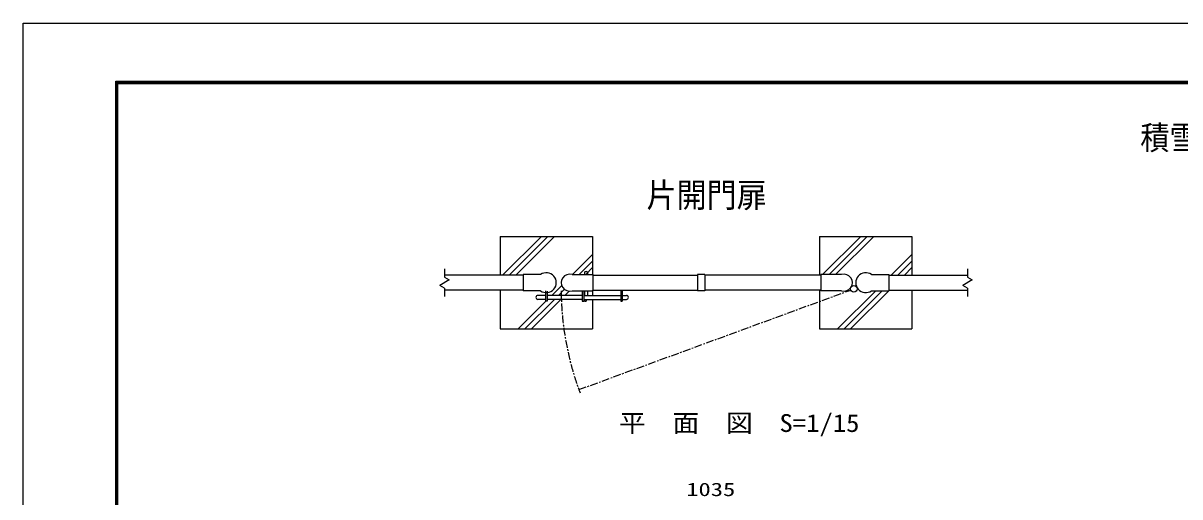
# Model space of a CAD drawing. Units: millimetres, scale not verified. Extents: x -4455 to 4455, y -3150 to 3150.
# Drawn here: x -4455 to -705, y 1616 to 3150 of the extents above; entities that cross this region are included whole.
import ezdxf
from ezdxf.enums import TextEntityAlignment as Align

# ---------------------------------------------------------------- set-up
doc = ezdxf.new("R2010")
doc.units = ezdxf.units.MM
doc.header["$LTSCALE"] = 20
doc.linetypes.add('USER1', pattern=[2, 1.25, -0.25, 0.25, -0.25])
for name, color, linetype, lineweight in [('0-0_1', 7, 'Continuous', 25), ('0-1_EXTCNT-LMEC0', 1, 'Continuous', 25), ('0-2_0', 7, 'Continuous', 25)]:
    doc.layers.add(name, color=color, linetype=linetype, lineweight=lineweight)
doc.layers.add('0-7_10', color=7, linetype='Continuous')
doc.styles.add('ＭＳ ゴシック', font='')
doc.styles.get('ＭＳ ゴシック').set_extended_font_data('MS Gothic')

msp = doc.modelspace()

# ---------------------------------------------------------------- linework, layer by layer
at = {"layer": '0-0_1'}
for p, q in [((-2908.85, 2459.5), (-2908.85, 2333.8)), ((-2908.85, 2459.5), (-2608.85, 2459.5)), ((-2608.85, 2459.5), (-2608.85, 2333.8)), ((-1873.85, 2459.5), (-1873.85, 2333.8)), ((-1873.85, 2459.5), (-1573.85, 2459.5)), ((-1573.85, 2459.5), (-1573.85, 2333.8)), ((-2833.85, 2333.8), (-3088.7, 2333.8)), ((-2675.76, 2335.8), (-2608.45, 2335.8)), ((-2635.25, 2340.8), (-2635.25, 2335.8)), ((-2625.25, 2340.8), (-2625.25, 2335.8)), ((-2608.45, 2335.8), (-2608.45, 2283.2)), ((-2608.45, 2333.8), (-2269.37, 2333.8)), ((-2269.37, 2335.8), (-2269.37, 2283.2)), ((-2245.12, 2335.8), (-2269.37, 2335.8)), ((-1869.25, 2333.8), (-2245.12, 2333.8)), ((-1869.25, 2335.8), (-1869.25, 2283.2)), ((-1801.93, 2335.8), (-1869.25, 2335.8)), ((-1705.18, 2335.8), (-1648.85, 2335.8)), ((-1648.85, 2335.8), (-1648.85, 2283.2)), ((-1648.85, 2333.8), (-1394, 2333.8)), ((-2833.85, 2285.2), (-3088.7, 2285.2)), ((-2777.51, 2283.2), (-2833.85, 2283.2)), ((-2761.35, 2268.45), (-2786.25, 2268.45)), ((-2761.35, 2255.45), (-2786.25, 2255.45)), ((-2761.35, 2282.96), (-2761.35, 2249.2)), ((-2756.35, 2282.16), (-2756.35, 2249.2)), ((-2642.75, 2268.45), (-2756.35, 2268.45)), ((-2642.75, 2255.45), (-2756.35, 2255.45)), ((-2675.76, 2283.2), (-2608.45, 2283.2)), ((-2642.75, 2283.2), (-2642.75, 2249.2)), ((-2637.75, 2283.2), (-2637.75, 2249.2)), ((-2637.75, 2268.45), (-2517.75, 2268.45)), ((-2637.75, 2255.45), (-2517.75, 2255.45)), ((-2635.25, 2283.2), (-2635.25, 2268.45)), ((-2635.25, 2255.45), (-2635.25, 2249.45)), ((-2630.25, 2255.45), (-2630.25, 2249.45)), ((-2625.25, 2283.2), (-2625.25, 2268.45)), ((-2608.85, 2285.2), (-2608.85, 2268.45)), ((-2608.85, 2255.45), (-2608.85, 2159.5)), ((-2608.45, 2285.2), (-2269.37, 2285.2)), ((-2517.75, 2285.2), (-2517.75, 2249.2)), ((-2512.75, 2285.2), (-2512.75, 2249.2)), ((-2512.75, 2268.45), (-2499.25, 2268.45)), ((-2512.75, 2255.45), (-2499.25, 2255.45)), ((-1869.25, 2285.2), (-2245.12, 2285.2)), ((-1801.93, 2283.2), (-1869.25, 2283.2)), ((-1705.18, 2283.2), (-1648.85, 2283.2)), ((-1648.85, 2285.2), (-1394, 2285.2)), ((-1573.85, 2285.2), (-1573.85, 2159.5)), ((-2756.35, 2249.2), (-2761.35, 2249.2)), ((-2642.75, 2249.2), (-2637.75, 2249.2)), ((-2635.25, 2249.45), (-2630.25, 2249.45)), ((-2517.75, 2249.2), (-2512.75, 2249.2))]:
    msp.add_line(p, q, dxfattribs=at)
at = {"layer": '0-0_1', "color": 2}
for p, q in [((-2775.06, 2459.5), (-2900.76, 2333.8)), ((-2879.55, 2333.8), (-2753.85, 2459.5)), ((-2732.63, 2459.5), (-2858.33, 2333.8)), ((-1740.06, 2459.5), (-1863.76, 2335.8)), ((-1842.55, 2335.8), (-1718.85, 2459.5)), ((-1697.63, 2459.5), (-1821.33, 2335.8)), ((-2608.85, 2400.71), (-2673.76, 2335.8)), ((-1573.85, 2400.71), (-1640.76, 2333.8)), ((-2652.55, 2335.8), (-2608.85, 2379.5)), ((-1619.55, 2333.8), (-1573.85, 2379.5)), ((-2608.85, 2358.29), (-2631.33, 2335.8)), ((-1573.85, 2358.29), (-1598.33, 2333.8)), ((-2709.26, 2300.3), (-2741.11, 2268.45)), ((-2719.9, 2268.45), (-2700.38, 2287.96)), ((-2828.85, 2159.5), (-2732.9, 2255.45)), ((-2711.68, 2255.45), (-2807.63, 2159.5)), ((-2684.99, 2282.14), (-2698.68, 2268.45)), ((-1691.36, 2283.2), (-1815.06, 2159.5)), ((-1793.85, 2159.5), (-1670.15, 2283.2)), ((-1646.93, 2285.2), (-1772.63, 2159.5)), ((-2761.35, 2248.21), (-2850.06, 2159.5))]:
    msp.add_line(p, q, dxfattribs=at)
at = {"layer": '0-0_1', "color": 3, "linetype": 'USER1'}
msp.add_line((-2653.51, 1963.05), (-1772.27, 2285.62), dxfattribs=at)
at = {"layer": '0-0_1'}
for points in [[(-2777.51, 2335.8), (-2833.85, 2335.8), (-2833.85, 2283.2)], [(-2245.12, 2335.8), (-2245.12, 2283.2), (-2269.37, 2283.2)], [(-2908.85, 2285.2), (-2908.85, 2159.5), (-2608.85, 2159.5)], [(-1873.85, 2285.2), (-1873.85, 2159.5), (-1573.85, 2159.5)]]:
    msp.add_lwpolyline(points, dxfattribs=at)
msp.add_circle((-1761.84, 2289.42), 10.72, dxfattribs=at)
for centre, radius, start, end in [((-2758.85, 2309.5), 32.25, 234.63664, 125.36306), ((-2683.45, 2309.5), 27.4, 73.70962, 286.29067), ((-2630.25, 2340.8), 5, 0, 180), ((-1794.25, 2309.5), 27.4, 253.70947, 106.29053), ((-1723.85, 2309.5), 32.25, 54.63694, 305.36336), ((-2786.25, 2261.95), 6.5, 90, 270), ((-2499.25, 2261.95), 6.5, 270, 90)]:
    msp.add_arc(centre, radius, start, end, dxfattribs=at)
at = {"layer": '0-0_1', "color": 3, "linetype": 'USER1'}
msp.add_arc((-1756.84, 2289.42), 954.22, 180.41372, 200.66807, dxfattribs=at)
at = {"layer": '0-1_EXTCNT-LMEC0', "color": 4}
for p, q in [((-3088.7, 2354.5), (-3088.7, 2326.82)), ((-1394, 2354.5), (-1394, 2326.82)), ((-1394, 2326.82), (-1379, 2318.16)), ((-3088.7, 2292.18), (-3103.7, 2300.84)), ((-3088.7, 2292.18), (-3088.7, 2264.5)), ((-1379, 2318.16), (-1409, 2300.84)), ((-1394, 2292.18), (-1409, 2300.84)), ((-1394, 2292.18), (-1394, 2264.5))]:
    msp.add_line(p, q, dxfattribs=at)
msp.add_lwpolyline([(-3088.7, 2326.82), (-3073.7, 2318.16), (-3103.7, 2300.84)], dxfattribs=at)
at = {"layer": '0-2_0', "color": 3}
msp.add_lwpolyline([(-4455, 3150), (4455, 3150), (4455, -3150), (-4455, -3150)], close=True, dxfattribs=at)
at = {"layer": '0-2_0'}
for points in [[(-4155, 2962.5), (4155, 2962.5), (4155, -2962.5), (-4155, -2962.5)], [(-4153.13, 2960.62), (4153.12, 2960.62), (4153.12, -2960.63), (-4153.13, -2960.63)], [(-4151.25, 2958.75), (4151.25, 2958.75), (4151.25, -2958.75), (-4151.25, -2958.75)], [(-4149.38, 2956.87), (4149.37, 2956.87), (4149.37, -2956.88), (-4149.38, -2956.88)], [(-4147.5, 2955), (4147.5, 2955), (4147.5, -2955), (-4147.5, -2955)]]:
    msp.add_lwpolyline(points, close=True, dxfattribs=at)

# ---------------------------------------------------------------- texts
at = {"layer": '0-0_1', "style": 'ＭＳ ゴシック'}
for s, height, width, p in [('片開門扉', 79.33, 0.9, (-2434.2, 2529.73)), ('平\u3000面\u3000図  S=1/15', 57.77, 1.1, (-2523.21, 1808.59))]:
    msp.add_text(s, height=height, dxfattribs=dict(at, width=width)).set_placement(p, align=Align.BOTTOM_LEFT)
at = {"layer": '0-1_EXTCNT-LMEC0', "color": 3, "style": 'ＭＳ ゴシック', "width": 1.35}
msp.add_text('1035', height=43.26, dxfattribs=at).set_placement((-2305.47, 1605.23), align=Align.BOTTOM_LEFT)
at = {"layer": '0-7_10', "style": 'ＭＳ ゴシック', "width": 0.9}
msp.add_text('積雪型フェンス', height=76.97, dxfattribs=at).set_placement((-833.56, 2717.28), align=Align.BOTTOM_LEFT)

doc.saveas('drawing.dxf')
